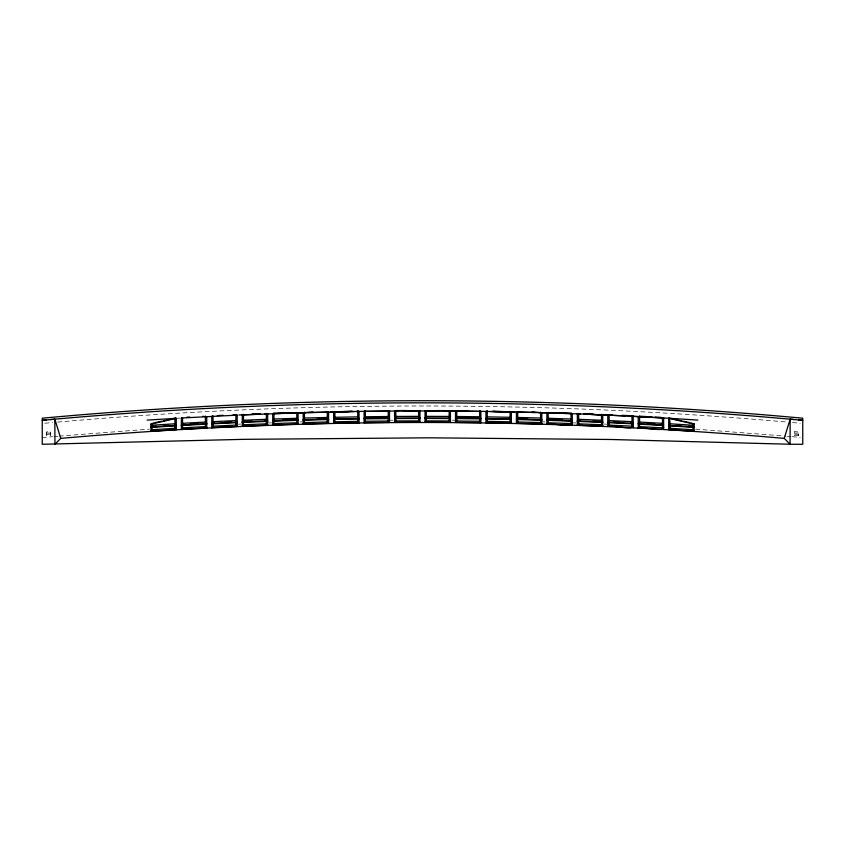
<?xml version="1.0" encoding="UTF-8"?>
<svg xmlns="http://www.w3.org/2000/svg" width="845" height="845" viewBox="0 0 845 845"><rect width="100%" height="100%" fill="white"/><g stroke="black" fill="none" stroke-linecap="round" stroke-linejoin="round"><path stroke-width="0.63" stroke-dasharray="4.22 3.17" d="M46.486 434.404L50.711 434.024M42.25 437.594L52.633 436.696M53.932 436.58L57.819 436.242M59.118 436.126L149.343 429.144M177.26 418.254L179.879 418.106M238.142 424.19L240.719 424.084M269.059 422.944L271.636 422.838M299.986 421.93L302.573 421.856M390.253 420.229L392.83 420.208M46.486 433.073L50.711 433.073M794.289 433.073L798.514 433.073M452.17 420.208L454.747 420.229M542.427 421.856L545.014 421.93M573.364 422.838L575.941 422.944M604.281 424.084L606.858 424.19M695.657 429.144L785.882 436.126M787.181 436.242L791.068 436.58M792.367 436.696L800.152 437.372M794.289 434.024L798.514 434.404M44.806 423.239A4141.472 4141.472 0 0 1 52.485 422.542M57.608 422.088A4141.472 4141.472 0 0 1 787.392 422.088M792.515 422.542A4141.472 4141.472 0 0 1 800.194 423.239M46.75 431.932L46.486 435.608L50.711 435.608L50.711 431.573L46.75 431.932M798.514 435.608L794.289 435.608L794.289 431.573L798.514 431.964L798.514 435.608"/><path stroke-width="1.27" d="M175.105 425.215L176.278 425.817L176.278 429.64L150.896 431.246L150.896 427.412L152.079 426.567L156.367 426.292M176.278 425.362L174.936 423.789L174.989 418.127L176.278 418.317L176.278 425.362L150.896 426.957L150.896 424.137L153.748 422.975M152.079 426.567L152.079 429.746L150.896 431.246M150.896 426.957L152.058 424.517M174.936 425.405L174.936 428.309L176.278 429.64M203.983 423.493L206.74 424.105L206.74 427.94L181.358 429.344L181.358 425.51L183.978 424.602M202.557 416.342L206.74 416.617L206.74 423.651L181.358 425.067L181.358 418.021L182.33 417.567M182.552 424.686L182.552 427.866L181.358 429.344M181.358 425.067L182.552 423.334L182.552 417.863M206.74 427.94L205.409 426.598L205.409 423.831M206.74 423.651L205.409 422.077L205.409 416.194M236.125 422.056L237.202 422.627L237.202 426.45L211.81 427.676L211.81 423.841L214.45 422.954M233.019 414.832L237.202 415.138L237.202 422.173L211.81 423.398L211.81 416.353L212.803 415.898M211.81 427.676L213.014 426.197L213.024 423.028M211.81 423.398L213.024 421.676L213.024 416.205M237.202 426.45L235.871 425.098L235.871 422.067M237.202 422.173L235.882 420.578L235.882 414.705M264.918 420.715L267.654 421.37L267.654 425.193L242.272 426.229L242.272 422.405L243.487 421.592L252.063 421.222M266.428 413.469L267.654 413.881L267.654 420.916L242.272 421.951L242.272 414.906L243.497 414.367M242.272 426.229L243.487 424.76L243.487 421.592M242.272 421.951L243.487 420.24L243.497 414.472M267.654 425.193L266.344 423.831L266.344 420.662M267.654 420.916L266.344 419.321L266.344 413.649M272.734 425.014L272.734 421.18L273.96 420.377L273.96 423.556L272.734 425.014L298.116 424.169L298.116 420.335L296.817 419.616L282.526 420.081M296.901 412.434L298.116 412.856L298.116 419.891L272.734 420.736L272.734 413.691L273.886 413.194M272.734 420.736L273.96 419.036L273.96 413.67M298.116 424.169L296.817 422.796L296.817 419.616M298.116 419.891L296.817 418.275L296.817 412.814M303.197 424.01L303.197 420.187L304.432 419.395L304.432 422.574L303.197 424.01L328.578 423.356L328.578 419.532L327.279 418.803L317.287 419.046M327.29 411.589L328.578 412.043L328.578 419.088L303.197 419.743L303.197 412.698L312.999 411.937M303.197 419.743L304.432 418.053L304.432 412.18M328.578 423.356L327.279 421.982L327.279 419.606M328.578 419.088L327.279 417.462L327.29 411.895M333.659 423.25L333.659 419.426L334.895 418.634L334.895 421.813L333.659 423.25L359.041 422.775L359.041 418.951L357.836 418.264M357.836 411.029L359.041 411.473L359.041 418.507L333.659 418.972L333.659 411.937L352.038 411.092M333.659 418.972L334.905 417.293L334.905 411.42M359.041 422.775L357.752 421.391L357.752 418.761M359.041 418.507L357.752 416.87L357.752 411.103M364.121 422.701L364.121 418.877L365.367 418.106L376.796 417.958L388.225 417.852L389.503 418.602L389.503 422.426L364.121 422.701L365.367 421.275L365.367 418.106M388.299 410.67L389.503 411.114L389.503 418.148L364.121 418.423L365.367 416.765L365.367 411.092M389.503 422.426L388.225 421.021L388.225 417.852M389.503 418.148L388.225 416.511L388.225 411.145M394.573 422.384L394.573 418.56L395.84 417.789L395.84 420.968L394.573 422.384L419.965 422.289L419.965 418.465L418.687 417.705M394.573 418.106L395.84 416.448L395.84 410.575L404.406 410.533L419.965 410.987L419.965 418.011L394.573 418.106L394.573 411.071L395.84 410.575M418.687 410.49L418.687 416.363L419.965 418.011M450.427 422.384L449.16 420.968L449.16 417.789L450.427 418.56L450.427 422.384L425.035 422.289L425.035 418.465L426.313 417.705M425.035 418.011L425.035 410.987L439.168 410.522L450.427 411.071L450.427 418.106L425.035 418.011L426.313 416.363L426.313 410.49M425.035 422.289L426.313 420.884L426.313 417.852M455.497 418.602L455.497 422.426L480.879 422.701L480.879 418.877L479.633 418.106L456.775 417.852L455.497 418.602L480.879 418.877M479.707 410.923L480.879 411.399L480.879 418.423L455.497 418.148L455.497 411.114L456.701 410.67M487.164 411.029L485.959 411.473L485.959 418.507L511.341 418.972L511.341 411.937L492.962 411.092M541.803 423.905L541.803 420.187L540.568 419.395L540.568 422.574L541.803 424.01L516.422 423.356L516.422 419.532L517.721 418.803L527.713 419.046M592.936 421.222L601.513 421.592L602.728 422.405L602.728 426.229L577.346 425.193L577.346 421.37L580.082 420.715M691.125 422.944L694.104 424.137L694.104 426.957L668.722 425.362L668.722 418.317L672.06 418.571M213.014 426.197L235.871 425.098M798.557 419.933L802.75 420.324L790.159 419.183L790.054 444.269L802.75 444.269L802.75 418.201A4146.721 4146.721 0 0 0 42.25 418.201L42.25 444.269L244.237 439.326L428.933 437.816L610.872 439.495L790.054 444.238L784.244 438.386A4124.963 4124.963 0 0 0 60.755 438.386L54.946 444.238L54.84 419.183A4144.609 4144.609 0 0 1 790.159 419.183L794.353 419.553M692.942 424.517L694.104 426.957M784.287 438.228L790.159 419.183M455.497 418.148L456.775 416.511L456.775 411.145M485.959 418.507L487.248 416.87L487.248 411.103M532.001 411.937L541.803 412.698L541.803 419.743L516.422 419.088L517.721 417.462L517.71 411.895M571.114 413.194L572.266 413.691L572.266 420.736L546.884 419.891L548.183 418.275L548.183 412.814M601.503 414.367L602.728 414.906L602.728 421.951L577.346 420.916L578.656 419.321L578.656 413.649M632.049 415.835L633.19 416.353L633.19 423.398L607.798 422.173L609.118 420.578L609.118 414.705L611.981 414.832M662.522 417.493L663.642 418.021L663.642 425.067L638.26 423.651L639.591 422.077L639.591 416.194L646.731 416.574M668.722 425.362L670.064 423.789L692.921 425.225M455.497 422.426L456.775 421.021L456.775 417.852M511.341 423.25L510.105 421.813L510.105 418.634L511.341 419.426L511.341 423.25L485.959 422.775L487.248 421.391L487.248 418.761M516.422 423.356L517.721 421.982L517.721 419.606M572.266 425.014L571.04 423.556L571.04 420.377C579.047 429.714 551.458 422.521 546.884 424.169L548.183 422.796L548.183 419.616L562.474 420.081M577.346 425.193L578.656 423.831L578.656 420.662M630.55 422.954L631.976 423.028C640.024 432.788 611.579 424.38 607.798 426.45L609.129 425.098L609.129 422.067M661.022 424.602L662.448 424.686C670.434 434.309 642.823 426.292 638.26 427.94L639.591 426.598L639.591 423.831M688.633 426.292L692.921 426.567L694.104 427.412L694.104 431.246L668.722 429.64L670.064 428.309L670.064 425.405M485.959 422.775L485.959 418.951L487.164 418.264M546.884 424.169L546.884 420.335L548.183 419.616M607.798 426.45L607.798 422.627L608.875 422.056M638.26 427.94L638.26 424.105L641.017 423.493M668.722 429.64L668.722 425.817L669.895 425.215M364.121 418.423L364.121 411.399L365.293 410.923M516.422 419.088L516.422 412.043L517.71 411.589M546.884 419.891L546.884 412.856L548.099 412.434M577.346 420.916L577.346 413.881L578.571 413.469M607.798 422.173L607.798 415.138L609.118 414.705M638.26 423.651L638.26 416.617L639.591 416.194M173.426 418.497L176.119 418.328L163.687 421.264M172.707 418.666L170.542 419.173M169.095 419.511L166.909 420.018M163.624 421.275L150.896 424.137M165.451 420.345L163.254 420.842M155.163 422.658L158.036 422.014M161.701 421.19L158.765 421.845M46.443 419.933L42.25 420.324L54.84 419.183L60.713 438.228M50.647 419.553L54.84 419.183M152.079 425.225L174.936 423.789M150.896 427.412L176.278 425.817M152.079 429.746L174.936 428.309M147.136 420.102L176.119 418.328M163.507 425.838L169.222 425.479M181.358 418.021L237.202 415.138M182.552 423.334L205.409 422.077M181.358 425.51L206.74 424.105M182.552 427.866L205.409 426.598M186.84 417.208L189.702 417.05M189.692 424.274L198.258 423.799M217.313 415.582L223.027 415.307M213.024 421.676L235.882 420.578M211.81 423.841L237.202 422.627M224.443 422.458L231.593 422.12M242.272 414.906L259.721 414.187M243.487 420.24L266.344 419.321M242.272 422.405L267.654 421.37M243.487 424.76L266.344 423.831M252.063 414.008L260.63 413.659M238.85 415.001L306.365 412.613M264.485 413.997L267.654 413.881M272.734 421.18L298.116 420.335M273.96 413.163L283.962 412.814M272.734 413.691L298.116 412.856M273.96 419.036L296.817 418.275M273.96 423.556L296.817 422.796M284.744 413.216L354.277 411.547M304.432 418.053L327.279 417.462M303.197 420.187L328.578 419.532M304.432 422.574L327.279 421.982M307.96 412.571L328.578 412.043M333.659 411.937L349.524 411.621M333.659 419.426L359.041 418.951M334.905 417.293L357.752 416.87M334.895 421.813L357.752 421.391M330.649 411.948C453.1 409.276 575.656 412.001 697.864 420.102M355.872 411.515L359.041 411.473M364.121 411.399L389.503 411.114M365.367 416.765L388.225 416.511M364.121 418.877L389.503 418.602M365.367 421.275L388.225 421.021M394.573 411.071L397.752 411.061M395.84 416.448L418.687 416.363M394.573 418.56L419.965 418.465M395.84 420.968L418.687 420.884L419.965 422.289M404.1 411.019L419.965 410.987M425.035 410.987L439.315 411.019M426.313 416.363L449.16 416.448L450.427 418.106M425.035 418.465L450.427 418.56M426.313 420.884L449.16 420.968M445.664 411.05L468.426 411.177M455.497 411.114L480.879 411.399M456.775 416.511L479.633 416.765L480.879 418.423M456.775 421.021L479.633 421.275L480.879 422.701M485.959 411.473L487.544 411.494M485.959 418.951L511.341 419.426M490.723 411.547L514.351 411.948M487.248 416.87L510.095 417.293L511.341 418.972M487.248 421.391L510.105 421.813M493.892 411.599L511.341 411.937M516.422 412.043L535.455 412.529M517.721 417.462L540.568 418.053L541.803 419.743M516.422 419.532L541.803 420.187M517.721 421.982L540.568 422.574M538.635 412.613L560.256 413.216M546.884 412.856L572.266 413.691M548.183 418.275L571.04 419.036L572.266 420.736M546.884 420.335L572.266 421.18M548.183 422.796L571.04 423.556M561.038 412.814L571.04 413.163M577.346 413.881L580.515 413.997M578.656 419.321L601.513 420.24L602.728 421.951M577.346 421.37L602.728 422.405M578.656 423.831L601.513 424.76L602.728 426.229M584.37 413.659L592.936 414.008M585.279 414.187L602.728 414.906M583.684 414.124L606.15 415.001M607.798 415.138L625.258 415.951M609.118 420.578L631.976 421.676L633.19 423.398M607.798 422.627L633.19 423.841M609.129 425.098L631.986 426.197L633.19 427.676M613.407 422.12L620.557 422.458M621.973 415.307L629.113 415.655M628.427 416.11L652.023 417.303M631.595 416.268L633.19 416.353M638.26 416.617L663.642 418.021M639.591 422.077L662.448 423.334L663.642 425.067M638.26 424.105L663.642 425.51M639.591 426.598L662.448 427.866L663.642 429.344M646.742 423.799L655.308 424.274M655.297 417.05L661.012 417.377M668.722 425.817L694.104 427.412M670.064 428.309L692.921 429.746L694.104 431.246M675.778 425.479L681.492 425.838M694.104 424.137L668.881 418.328L669.377 417.863L670.064 423.556M683.447 421.222L686.562 421.919M687.334 422.099L689.626 422.606M681.883 420.873L679.538 420.345M677.986 419.986L675.694 419.458M674.954 419.278L672.768 418.74M692.921 429.725L692.921 426.567M662.448 417.863L662.448 423.334M662.448 424.686L662.448 427.866M631.976 416.205L631.976 421.676M631.976 423.028L631.986 426.197M601.503 414.472L601.513 420.24M601.513 421.592L601.513 424.76M571.04 413.67L571.04 419.036M540.568 412.18L540.568 418.053M510.095 411.42L510.095 417.293M479.633 421.275L479.633 418.106M479.633 411.092L479.633 416.765M449.16 410.575L449.16 416.448M418.687 417.852L418.687 420.884M152.005 423.44A12.823 5.112 1.4 0 1 152.026 424.517M693.227 424.496A12.823 4.912 -8.6 0 1 693.914 423.461"/></g></svg>
